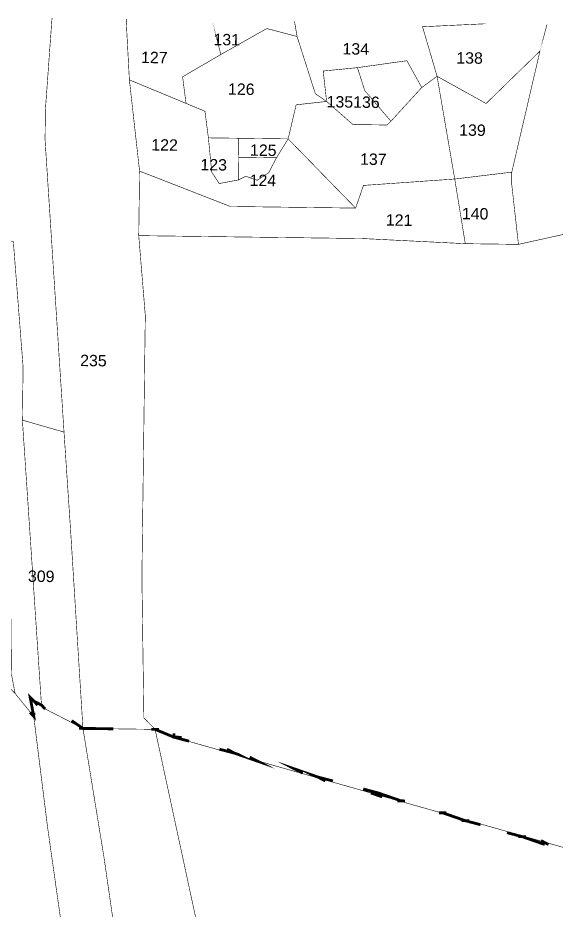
# Model space of a CAD drawing. Header units: metres. Extents: x 259278 to 277237, y 2171369 to 2185379.
# Drawn here: x 265319 to 265880, y 2184434 to 2185366 of the extents above; entities that cross this region are included whole.
import ezdxf

# ---------------------------------------------------------------- set-up
doc = ezdxf.new("R2010")
doc.units = ezdxf.units.M
doc.header["$MEASUREMENT"] = 0
for name, color, linetype in [('SURVEY NO.', 7, 'Continuous'), ('SURVEY PLOT BOUNDARY', 35, 'Continuous'), ('VILLAGE BOUNDARY', 212, 'Continuous')]:
    doc.layers.add(name, color=color, linetype=linetype)
doc.styles.add('PDF Arial', font='arial.ttf')

msp = doc.modelspace()

# ---------------------------------------------------------------- linework, layer by layer
at = {"layer": 'SURVEY PLOT BOUNDARY', "lineweight": 18, "const_width": 0.595}
for points in [[(265976.26, 2185159.39), (265841.06, 2185129.42), (265833.96, 2185192.96), (265834.11, 2185204.86), (265863.52, 2185331.37), (265807.29, 2185276.59), (265756.12, 2185305.01), (265740.94, 2185356.76), (265806.4, 2185359.87), (265740.94, 2185356.76), (265756.12, 2185305.01), (265740.11, 2185293.32), (265724.61, 2185321.28), (265672.98, 2185314.02), (265637.25, 2185310.52), (265640.8, 2185278.75), (265629.01, 2185286.84), (265609.96, 2185346.57), (265607.29, 2185362.46), (265609.96, 2185346.57), (265578.35, 2185354.91), (265530.42, 2185327.78), (265490.47, 2185304.5), (265494.07, 2185276.7), (265434.92, 2185301.26), (265431.73, 2185360.78), (265431.78, 2185364.75), (265431.73, 2185360.78), (265434.92, 2185301.26), (265445.57, 2185205.95), (265444.7, 2185138.55), (265451.54, 2185055.18), (265447.98, 2184781.61), (265450.04, 2184634.86), (265461.77, 2184622.81), (265386.45, 2184623.79), (265373.33, 2184834.14), (265366.69, 2184933.36), (265346.88, 2185238.96), (265347.3, 2185270.68), (265354.13, 2185365.76), (265347.3, 2185270.68), (265346.88, 2185238.96), (265366.69, 2184933.36), (265323.24, 2184945.82), (265323.97, 2185001.33), (265313.78, 2185132.32)], [(265892.32, 2184498.25), (265481.49, 2184614.63), (265461.77, 2184622.81), (265450.04, 2184634.86), (265447.98, 2184781.61), (265451.54, 2185055.18), (265444.7, 2185138.55), (265460.55, 2185138.34), (265563.62, 2185137), (265595.34, 2185136.59), (265678.58, 2185135.5), (265785.56, 2185130.15), (265841.06, 2185129.42), (265976.26, 2185159.39)], [(265921.97, 2182511.16), (265663.82, 2183696.23), (265502.9, 2184431.94), (265461.77, 2184622.81), (265481.49, 2184614.63), (265892.32, 2184498.25), (266216.25, 2184406.79), (266532.2, 2184311.47), (266551.97, 2184307.25), (266555.93, 2184307.2), (266563.81, 2184303.13), (266555.83, 2184299.27), (266495.49, 2184232.64), (266491.32, 2184216.83), (266456.97, 2184015.04), (266422.88, 2183833.07), (266384.42, 2183619.44), (266337.77, 2183386.08), (266282.21, 2183077.5), (266248.12, 2182895.53)]]:
    msp.add_lwpolyline(points, dxfattribs=at)
for points in [[(265521.16, 2185363.59), (265530.42, 2185327.78)], [(265609.96, 2185346.57), (265629.01, 2185286.84), (265640.8, 2185278.75), (265609.03, 2185275.2), (265600.64, 2185239.62), (265549.11, 2185240.29), (265517.39, 2185240.7), (265513.79, 2185268.51), (265494.07, 2185276.7), (265490.47, 2185304.5), (265530.42, 2185327.78), (265578.35, 2185354.91)], [(265863.52, 2185331.37), (265870.81, 2185359.03)], [(265834.11, 2185204.86), (265774.55, 2185197.7), (265756.12, 2185305.01), (265807.29, 2185276.59), (265863.52, 2185331.37)], [(265707.93, 2185258.05), (265703.92, 2185254.14), (265668.24, 2185254.6), (265640.8, 2185278.75), (265637.25, 2185310.52), (265672.98, 2185314.02), (265680.6, 2185290.13)], [(265707.93, 2185258.05), (265680.6, 2185290.13), (265672.98, 2185314.02), (265724.61, 2185321.28), (265740.11, 2185293.32)], [(265774.55, 2185197.7), (265679.31, 2185191.01), (265671.07, 2185167.33), (265600.64, 2185239.62), (265609.03, 2185275.2), (265640.8, 2185278.75), (265668.24, 2185254.6), (265703.92, 2185254.14), (265707.93, 2185258.05), (265740.11, 2185293.32), (265756.12, 2185305.01)], [(265494.07, 2185276.7), (265513.79, 2185268.51), (265517.39, 2185240.7), (265520.89, 2185204.97), (265528.67, 2185192.97), (265548.54, 2185196.68), (265556.52, 2185200.54), (265568.36, 2185196.42), (265580.36, 2185204.2), (265588.49, 2185219.95), (265600.64, 2185239.62), (265671.07, 2185167.33), (265540.25, 2185169.03), (265445.57, 2185205.95), (265434.92, 2185301.26)], [(265549.11, 2185240.29), (265548.85, 2185220.47), (265548.54, 2185196.68), (265528.67, 2185192.97), (265520.89, 2185204.97), (265517.39, 2185240.7)], [(265588.49, 2185219.95), (265548.85, 2185220.47), (265549.11, 2185240.29), (265600.64, 2185239.62)], [(265548.85, 2185220.47), (265588.49, 2185219.95), (265580.36, 2185204.2), (265568.36, 2185196.42), (265556.52, 2185200.54), (265548.54, 2185196.68)], [(265671.07, 2185167.33), (265679.31, 2185191.01), (265774.55, 2185197.7), (265785.56, 2185130.15), (265678.58, 2185135.5), (265595.34, 2185136.59), (265563.62, 2185137), (265460.55, 2185138.34), (265444.7, 2185138.55), (265445.57, 2185205.95), (265540.25, 2185169.03)], [(265785.56, 2185130.15), (265774.55, 2185197.7), (265834.11, 2185204.86), (265833.96, 2185192.96), (265841.06, 2185129.42)], [(265313.78, 2185132.32), (265323.97, 2185001.33), (265323.24, 2184945.82), (265343.16, 2184648.15), (265331.37, 2184656.23), (265335.07, 2184636.36), (265315.56, 2184660.41), (265311.86, 2184680.28), (265308.21, 2185009.46), (265163.55, 2185166)], [(265366.69, 2184933.36), (265373.33, 2184834.14), (265386.45, 2184623.79), (265347.07, 2184644.13), (265343.16, 2184648.15), (265323.24, 2184945.82)], [(265296, 2184680.49), (265315.56, 2184660.41), (265335.07, 2184636.36), (265349.44, 2184521.17), (265389.38, 2184239.1), (265142.42, 2184456.45), (265124.97, 2184639.09), (265107.58, 2184825.7), (265135.69, 2184853.09)], [(265343.16, 2184648.15), (265347.07, 2184644.13), (265386.45, 2184623.79), (265408.48, 2184488.68), (265452.13, 2184186.74), (265456.05, 2184182.72), (265389.38, 2184239.1), (265349.44, 2184521.17), (265335.07, 2184636.36), (265331.37, 2184656.23)], [(265461.77, 2184622.81), (265502.9, 2184431.94), (265663.82, 2183696.23), (265921.97, 2182511.16), (266008.14, 2182125.38), (265896.83, 2182103.04), (265844.79, 2182369.4), (265807.73, 2182568.16), (265774.06, 2182723.25), (265688.36, 2183144.71), (265688.41, 2183148.67), (265639.09, 2183319.83), (265567.64, 2183618.17), (265551.89, 2183626.31), (265526, 2183769.4), (265522.4, 2183797.21), (265514.88, 2183829.03), (265507.36, 2183860.85), (265503.81, 2183892.62), (265492.59, 2183944.32), (265456.05, 2184182.72), (265452.13, 2184186.74), (265408.48, 2184488.68), (265386.45, 2184623.79)]]:
    msp.add_lwpolyline(points, close=True, dxfattribs=at)
at = {"layer": 'VILLAGE BOUNDARY', "const_width": 2.97}
for points in [[(265347.07, 2184644.13), (265343.16, 2184648.15), (265335.28, 2184652.22), (265331.37, 2184656.23), (265335.07, 2184636.36), (265331.16, 2184640.38), (265335.07, 2184636.36), (265335.13, 2184640.32)], [(265331.37, 2184656.23), (265339.19, 2184648.2)], [(265374.66, 2184631.88), (265386.45, 2184623.79), (265390.42, 2184623.74), (265414.2, 2184623.43)], [(265394.38, 2184623.69), (265386.45, 2184623.79), (265382.49, 2184623.85)], [(265418.17, 2184623.38), (265410.24, 2184623.48)], [(265497.3, 2184610.46), (265481.49, 2184614.63), (265461.77, 2184622.81), (265457.81, 2184622.87), (265461.77, 2184622.81), (265465.74, 2184622.76)], [(265481.54, 2184618.59), (265481.49, 2184614.63), (265489.42, 2184614.52)], [(265528.91, 2184602.11), (265544.71, 2184597.94), (265568.39, 2184589.7), (265560.52, 2184593.77)], [(265544.71, 2184597.94), (265536.84, 2184602.01)], [(265639.49, 2184568.95), (265631.61, 2184573.02), (265607.93, 2184581.26), (265615.81, 2184577.19)], [(265647.42, 2184568.85), (265631.61, 2184573.02)], [(265679.03, 2184560.5), (265694.83, 2184556.33), (265718.52, 2184548.09)], [(265698.75, 2184552.32), (265686.91, 2184556.44)], [(265722.48, 2184548.04), (265714.55, 2184548.15)], [(265758, 2184535.68), (265765.93, 2184535.58)], [(265801.45, 2184523.22), (265785.65, 2184527.39), (265761.97, 2184535.63)], [(265781.69, 2184527.44), (265789.61, 2184527.34)], [(265829.1, 2184514.93), (265844.91, 2184510.76), (265868.59, 2184502.52)], [(265848.87, 2184510.71), (265840.94, 2184510.81)], [(265872.55, 2184502.47), (265864.67, 2184506.54)]]:
    msp.add_lwpolyline(points, dxfattribs=at)

# ---------------------------------------------------------------- texts
at = {"layer": 'SURVEY NO.', "char_height": 11.894, "attachment_point": 7, "rotation": 359.25436, "style": 'PDF Arial'}
for s, insert in [('131', (265522.62, 2185337.37)), ('134', (265657.3, 2185327.69)), ('127', (265447.04, 2185318.88)), ('138', (265776.12, 2185318.21)), ('126', (265537.8, 2185285.64)), ('135136', (265640.72, 2185272.39)), ('139', (265779.1, 2185242.83)), ('122', (265457.75, 2185227.54)), ('125', (265560.76, 2185221.89)), ('137', (265675.62, 2185212.45)), ('123', (265509.02, 2185206.69)), ('124', (265560.35, 2185190.51)), ('140', (265781.93, 2185155.56)), ('121', (265702.55, 2185149.01)), ('235', (265383.45, 2185002.12)), ('309', (265328.97, 2184776.79))]:
    msp.add_mtext(s, dxfattribs=dict(at, insert=insert))

doc.saveas('drawing.dxf')
